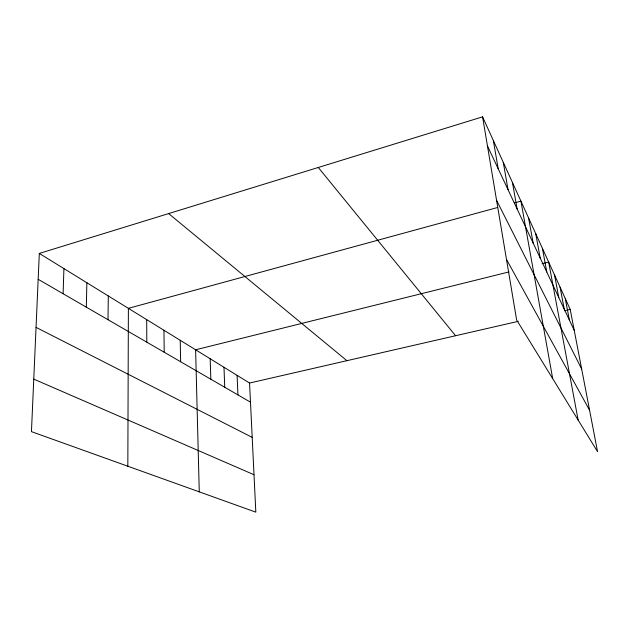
<?xml version="1.0" encoding="UTF-8"?>
<svg xmlns="http://www.w3.org/2000/svg" width="629" height="629" viewBox="0 0 629 629"><rect width="100%" height="100%" fill="white"/><g stroke="black" fill="none" stroke-linecap="round" stroke-linejoin="round"><path stroke-width="0.94" d="M127.829 466.223L128.387 308.344L497.633 207.491M108.007 319.721L108.306 295.96M86.322 307.164L86.865 282.743M63.104 293.727L63.922 268.599M39.312 253.432L31.45 431.643L255.822 512.148L249.556 383.037L39.312 253.432L482.577 116.852L570.212 309.421L597.55 451.661L516.629 319.941L482.577 116.852M514.404 202.908L520.93 201.131L552.694 378.65M509.058 271.909L195.611 349.787L199.267 491.854M542.072 263.708L548.661 262.073L578.137 420.07M249.556 383.037L518.233 321.348M564.488 310.734L570.212 309.421M33.769 379.122L254.006 474.73M36.05 327.371L252.19 437.359M38.172 279.3L250.484 402.167M168.635 213.585L346.917 360.684M318.282 167.471L455.585 335.737M506.479 259.407L589.585 410.234M496.572 200.329L581.668 369.019M487.451 145.936L574.238 330.367M565.29 298.602L569.387 320.051M560.077 287.146L564.237 309.122M554.542 274.991L558.78 297.517M542.402 248.313L546.79 272.035M535.727 233.642L540.185 258M528.58 217.948L533.117 242.975M512.446 182.489L517.124 208.993M503.286 162.353L508.035 189.675M493.364 140.55L498.176 168.729M237.094 375.356L237.943 394.91M223.987 367.273L224.742 387.267M210.172 358.766L210.833 379.224M180.224 340.297L180.633 361.746M163.949 330.264L164.216 352.24M146.699 319.634L146.801 342.168"/></g></svg>
